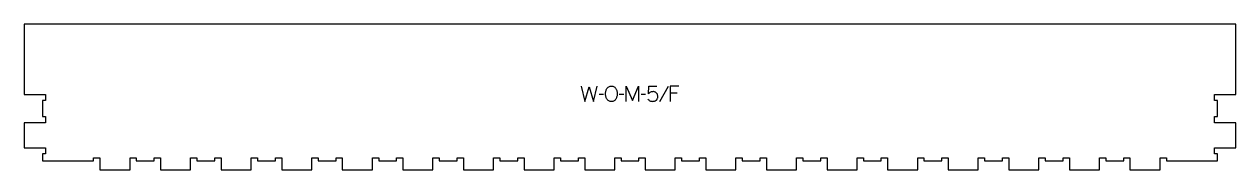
# Model space of a CAD drawing. Extents: x 0 to 2399, y 0 to 290.
import ezdxf

# ---------------------------------------------------------------- set-up
doc = ezdxf.new("R2010")
doc.units = 0
doc.layers.add('1_ANYTOOL_1MMDEEP_LABELS_S', color=2, linetype='CONTINUOUS')
doc.layers.add('4_ANYTOOL_CUTTHROUGH_OUTSI', color=5, linetype='CONTINUOUS')

msp = doc.modelspace()

# ---------------------------------------------------------------- linework, layer by layer
at = {"layer": '1_ANYTOOL_1MMDEEP_LABELS_S'}
for p, q in [((1147.206921, 149.996447), (1138.421206, 149.910733)), ((1187.235492, 149.996447), (1178.449778, 149.910733)), ((1230.735492, 149.996447), (1221.949778, 149.910733)), ((1275.392635, 165.639304), (1258.206921, 134.867876)), ((1293.478349, 152.139304), (1278.992635, 152.139304))]:
    msp.add_line(p, q, dxfattribs=at)
for points in [[(1102.849778, 166.110733), (1110.564063, 136.110733), (1119.006921, 165.210733), (1127.492635, 136.110733), (1134.992635, 166.110733)], [(1192.378349, 136.110733), (1192.378349, 166.110733), (1204.378349, 137.739304), (1216.378349, 165.982161), (1216.378349, 136.110733)], [(1296.649778, 166.110733), (1278.992635, 166.110733), (1278.992635, 136.110733)]]:
    msp.add_lwpolyline(points, dxfattribs=at)
msp.add_lwpolyline([(1163.278349, 166.45359, -0.064784), (1165.952304, 166.105669, -0.088904), (1168.378349, 164.975019, -0.05419), (1170.300914, 163.282889, -0.051179), (1171.828349, 161.225019, -0.041653), (1173.010549, 158.796246, -0.036749), (1173.799778, 156.210733, -0.024892), (1174.257557, 153.59147, -0.030823), (1174.421206, 150.939304, -0.034269), (1174.244687, 148.366808, -0.031918), (1173.730135, 145.839304, -0.031725), (1172.841948, 143.229908, -0.026303), (1171.656921, 140.739304, -0.058719), (1170.13314, 138.577557, -0.077745), (1168.094421, 136.914304, -0.077243), (1165.607432, 135.935467, -0.055252), (1162.935492, 135.639304, -0.054051), (1160.181567, 135.937883, -0.077615), (1157.615849, 136.935733, -0.078558), (1155.540776, 138.622806, -0.060481), (1153.999778, 140.825019, -0.02629), (1152.813117, 143.364238, -0.031299), (1151.926563, 146.021447, -0.031469), (1151.411525, 148.608263, -0.033416), (1151.235492, 151.239304, -0.032847), (1151.41417, 153.956253, -0.035049), (1151.958706, 156.623233, -0.03503), (1152.87468, 159.200272, -0.032231), (1154.128349, 161.632161, -0.062518), (1155.750238, 163.699256, -0.074052), (1157.862278, 165.248233, -0.072322), (1160.489131, 166.179124, -0.049083)], format="xyb", close=True, dxfattribs=at)
msp.add_lwpolyline([(1235.021206, 140.867876, 0.051644), (1236.756244, 138.847963, 0.067529), (1238.910492, 137.300019, 0.067834), (1241.36725, 136.395547, 0.054378), (1243.978349, 136.110733, 0.039344), (1246.961602, 136.34584, 0.059901), (1249.828349, 137.160733, 0.055966), (1251.043156, 137.837736, 0.047768), (1252.094421, 138.751804, 0.046557), (1253.089835, 140.017093, 0.031515), (1253.878349, 141.425019, 0.047557), (1254.566641, 143.3044, 0.064093), (1254.821206, 145.282161, 0.035335), (1254.679888, 147.27934, 0.045148), (1254.221206, 149.225019, 0.045692), (1253.47108, 150.936508, 0.046166), (1252.421206, 152.482161, 0.060461), (1251.086299, 153.753716, 0.060801), (1249.485492, 154.667876, 0.059081), (1247.522, 155.231197, 0.040364), (1245.478349, 155.396447, 0.051634), (1242.897757, 155.129243, 0.068321), (1240.464063, 154.260733, 0.044671), (1238.222279, 152.82858, 0.031916), (1236.221206, 151.067876), (1236.949778, 166.110733), (1253.149778, 166.110733)], format="xyb", dxfattribs=at)
at = {"layer": '4_ANYTOOL_CUTTHROUGH_OUTSI'}
msp.add_lwpolyline([(977.5, 18.00256), (977.5, 23.75256, -0.414214), (977.75, 24.00256), (989.75, 24.00256, -0.414214), (990, 23.75256), (990, 0.00256), (1049.5, 0.00256), (1049.5, 23.75256, -0.414214), (1049.75, 24.00256), (1061.75, 24.00256, -0.414214), (1062, 23.75256), (1062, 18.00256), (1097.5, 18.00256), (1097.5, 23.75256, -0.414214), (1097.75, 24.00256), (1109.75, 24.00256, -0.414214), (1110, 23.75256), (1110, 0.00256), (1169.5, 0.00256), (1169.5, 23.75256, -0.414214), (1169.75, 24.00256), (1181.75, 24.00256, -0.414214), (1182, 23.75256), (1182, 18.00256), (1217.499201, 18.002516), (1217.499215, 23.752517, -0.414214), (1217.749216, 24.002516), (1229.749216, 24.002487, -0.414214), (1229.999215, 23.752486), (1229.999157, 0.002486), (1289.499157, 0.002341), (1289.499215, 23.752341, -0.414214), (1289.749216, 24.00234), (1301.749216, 24.002311, -0.414213), (1301.999215, 23.752311), (1301.999215, 18.002311), (1337.499201, 18.002224), (1337.499215, 23.752224, -0.414214), (1337.749216, 24.002223), (1349.749216, 24.002194, -0.414214), (1349.999215, 23.752193), (1349.999157, 0.002193), (1409.499157, 0.002048), (1409.499215, 23.752048, -0.414214), (1409.749216, 24.002048), (1421.749216, 24.002019, -0.414213), (1421.999215, 23.752019), (1421.999215, 18.002018), (1457.499201, 18.001931), (1457.499215, 23.751931, -0.414214), (1457.749216, 24.001931), (1469.749216, 24.001901, -0.414214), (1469.999215, 23.751901), (1469.999157, 0.001901), (1529.499157, 0.001756), (1529.499215, 23.751756, -0.414214), (1529.749216, 24.001755), (1541.749216, 24.001726, -0.414214), (1541.999215, 23.751725), (1541.999201, 18.001725), (1577.499201, 18.001639), (1577.499215, 23.751639, -0.414214), (1577.749216, 24.001638), (1589.749216, 24.001609, -0.414214), (1589.999215, 23.751608), (1589.999157, 0.001608), (1649.499157, 0.001463), (1649.499215, 23.751463, -0.414214), (1649.749216, 24.001463), (1661.749216, 24.001433, -0.414214), (1661.999215, 23.751433), (1661.999201, 18.001433), (1697.499201, 18.001346), (1697.499215, 23.751346, -0.414214), (1697.749216, 24.001345), (1709.749216, 24.001316, -0.414214), (1709.999215, 23.751316), (1709.999157, 0.001316), (1769.499157, 0.001171), (1769.499215, 23.751171, -0.414214), (1769.749216, 24.00117), (1781.749216, 24.001141, -0.414214), (1781.999215, 23.75114), (1781.999201, 18.00114), (1817.499201, 18.001053), (1817.499215, 23.751053, -0.414214), (1817.749216, 24.001053), (1829.749216, 24.001024, -0.414214), (1829.999215, 23.751023), (1829.999157, 0.001023), (1889.499157, 0.000878), (1889.499215, 23.750878, -0.414214), (1889.749216, 24.000877), (1901.749216, 24.000848, -0.414214), (1901.999215, 23.750847), (1901.999201, 18.000847), (1937.499201, 18.000761), (1937.499215, 23.750761, -0.414214), (1937.749216, 24.00076), (1949.749216, 24.000731, -0.414214), (1949.999215, 23.75073), (1949.999157, 0.00073), (2009.499157, 0.000585), (2009.499215, 23.750585, -0.414214), (2009.749216, 24.000585), (2021.749216, 24.000555, -0.414214), (2021.999215, 23.750555), (2021.999201, 18.000555), (2057.499201, 18.000468), (2057.499215, 23.750468, -0.414214), (2057.749216, 24.000468), (2069.749216, 24.000438, -0.414214), (2069.999215, 23.750438), (2069.999157, 0.000438), (2129.499157, 0.000293), (2129.499215, 23.750293, -0.414214), (2129.749216, 24.000292), (2141.749216, 24.000263, -0.414214), (2141.999215, 23.750262), (2141.999201, 18.000262), (2177.499201, 18.000176), (2177.499215, 23.750176, -0.414214), (2177.749216, 24.000175), (2189.749216, 24.000146, -0.414214), (2189.999215, 23.750145), (2189.999157, 0.000145), (2249.499157, 0), (2249.499215, 23.75, -0.414214), (2249.749216, 23.999999), (2261.749216, 23.99997, -0.414214), (2261.999215, 23.74997), (2261.999201, 17.99997), (2363.499201, 17.999722), (2363.499234, 31.499722), (2357.749234, 31.499736, -0.414214), (2357.499235, 31.749737), (2357.499264, 43.749737, -0.414214), (2357.749265, 43.999736), (2399.499265, 43.999634), (2399.499385, 93.499634), (2357.749385, 93.499736, -0.414214), (2357.499386, 93.749737), (2357.499415, 105.749737, -0.414214), (2357.749416, 105.999736), (2363.499416, 105.999722), (2363.499493, 137.499389), (2357.749493, 137.499403, -0.414214), (2357.499493, 137.749403), (2357.499523, 149.749403, -0.414214), (2357.749524, 149.999403), (2399.499285, 149.999252), (2399.499978, 289.499617), (1199.749993, 289.502543), (0.000007, 289.502543), (0.000238, 150.002177), (41.75, 150.002227, -0.414214), (42, 149.752227), (42, 137.752227, -0.414214), (41.75, 137.502227), (36, 137.502227), (36, 106.00256), (41.75, 106.00256, -0.414214), (42, 105.75256), (42, 93.75256, -0.414214), (41.75, 93.50256), (0, 93.50256), (0, 44.00256), (41.75, 44.00256, -0.414214), (42, 43.75256), (42, 31.75256, -0.414214), (41.75, 31.50256), (36, 31.50256), (36, 18.00256), (137.5, 18.00256), (137.5, 23.75256, -0.414214), (137.75, 24.00256), (149.75, 24.00256, -0.414214), (150, 23.75256), (150, 0.00256), (209.5, 0.00256), (209.5, 23.75256, -0.414214), (209.75, 24.00256), (221.75, 24.00256, -0.414214), (222, 23.75256), (222, 18.00256), (257.5, 18.00256), (257.5, 23.75256, -0.414214), (257.75, 24.00256), (269.75, 24.00256, -0.414214), (270, 23.75256), (270, 0.00256), (329.5, 0.00256), (329.5, 23.75256, -0.414214), (329.75, 24.00256), (341.75, 24.00256, -0.414214), (342, 23.75256), (342, 18.00256), (377.5, 18.00256), (377.5, 23.75256, -0.414214), (377.75, 24.00256), (389.75, 24.00256, -0.414214), (390, 23.75256), (390, 0.00256), (449.5, 0.00256), (449.5, 23.75256, -0.414214), (449.75, 24.00256), (461.75, 24.00256, -0.414214), (462, 23.75256), (462, 18.00256), (497.5, 18.00256), (497.5, 23.75256, -0.414214), (497.75, 24.00256), (509.75, 24.00256, -0.414214), (510, 23.75256), (510, 0.00256), (569.5, 0.00256), (569.5, 23.75256, -0.414214), (569.75, 24.00256), (581.75, 24.00256, -0.414214), (582, 23.75256), (582, 18.00256), (617.5, 18.00256), (617.5, 23.75256, -0.414214), (617.75, 24.00256), (629.75, 24.00256, -0.414214), (630, 23.75256), (630, 0.00256), (689.5, 0.00256), (689.5, 23.75256, -0.414214), (689.75, 24.00256), (701.75, 24.00256, -0.414214), (702, 23.75256), (702, 18.00256), (737.5, 18.00256), (737.5, 23.75256, -0.414214), (737.75, 24.00256), (749.75, 24.00256, -0.414214), (750, 23.75256), (750, 0.00256), (809.5, 0.00256), (809.5, 23.75256, -0.414214), (809.75, 24.00256), (821.75, 24.00256, -0.414214), (822, 23.75256), (822, 18.00256), (857.5, 18.00256), (857.5, 23.75256, -0.414214), (857.75, 24.00256), (869.75, 24.00256, -0.414214), (870, 23.75256), (870, 0.00256), (929.5, 0.00256), (929.5, 23.75256, -0.414214), (929.75, 24.00256), (941.75, 24.00256, -0.414214), (942, 23.75256), (942, 18.00256)], format="xyb", close=True, dxfattribs=at)

doc.saveas('drawing.dxf')
